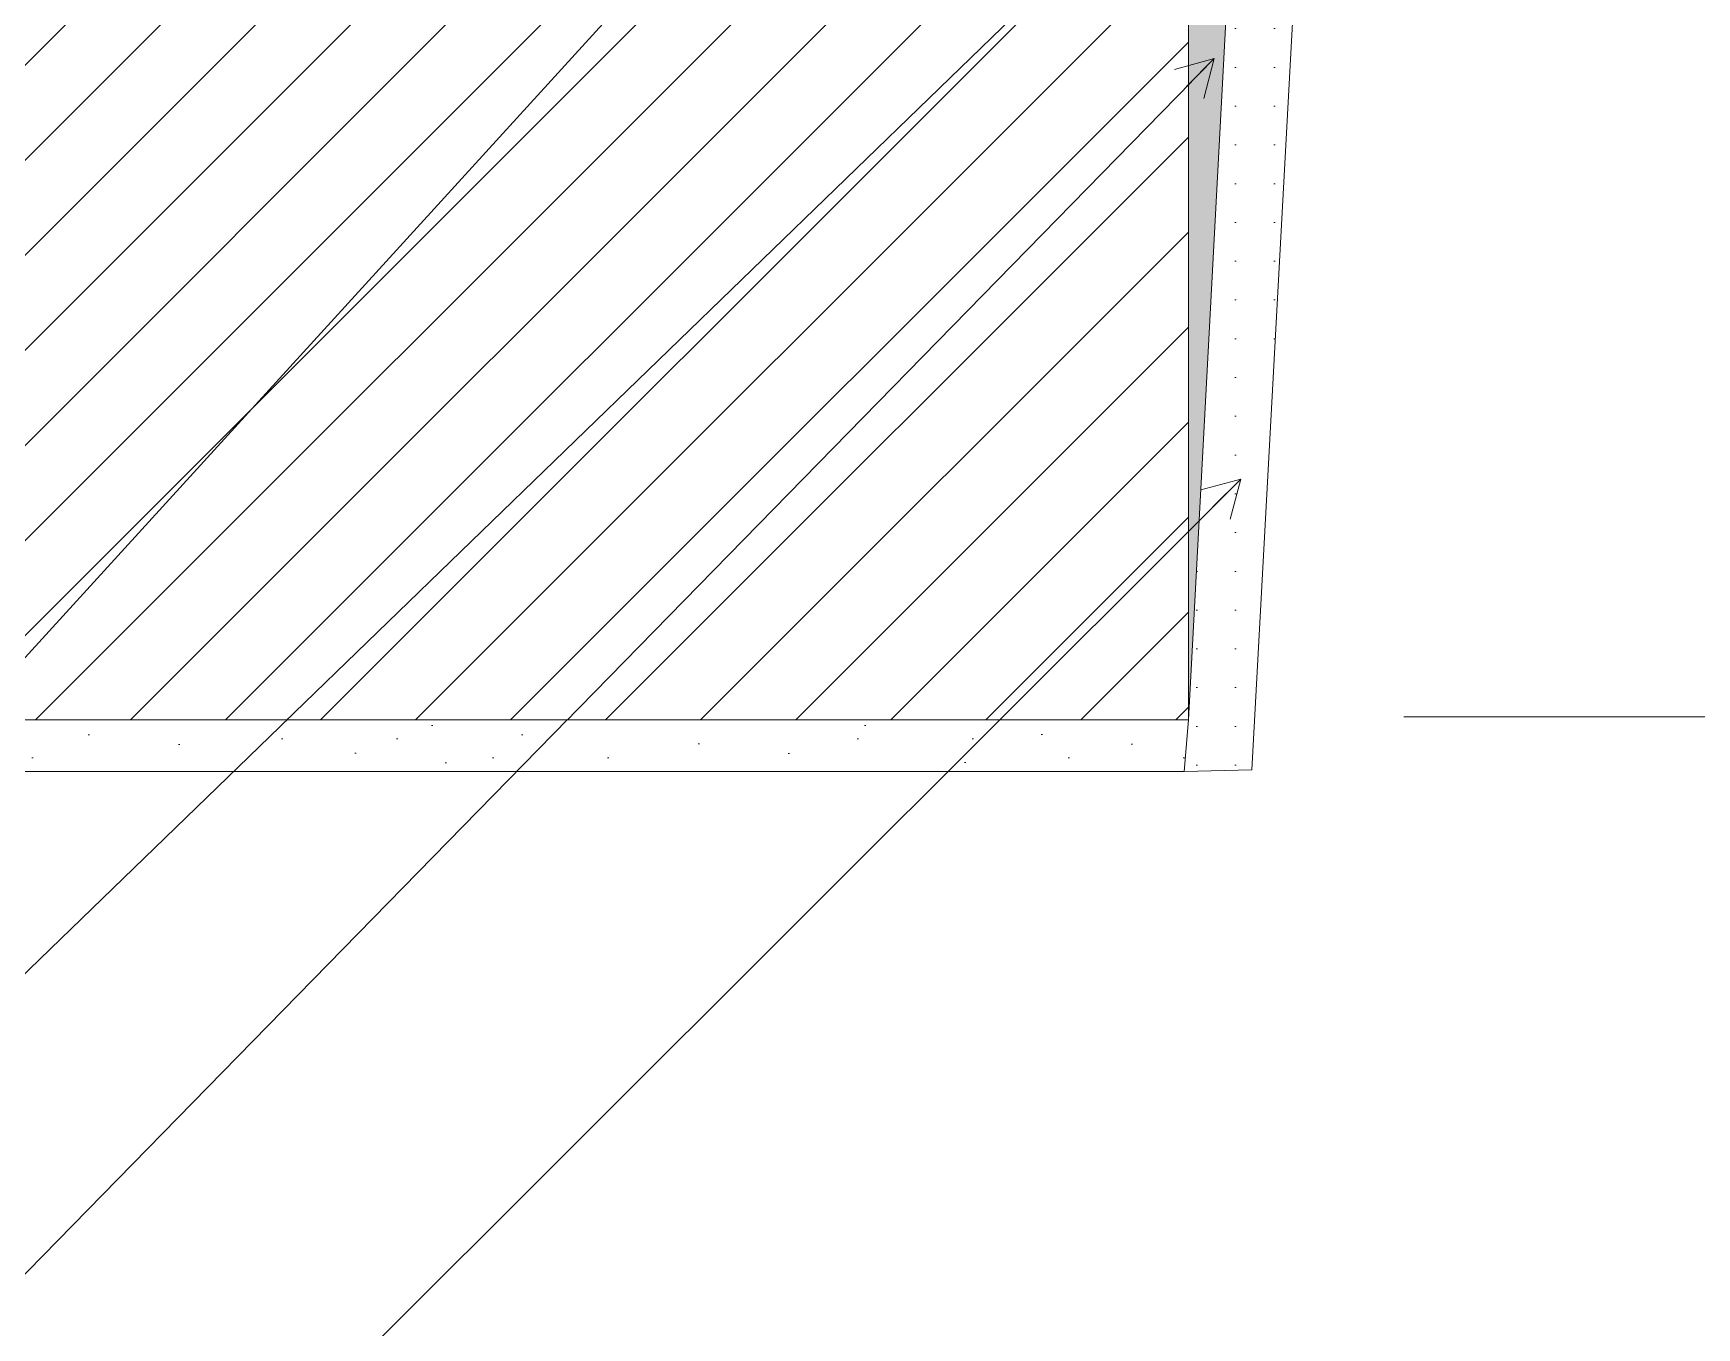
# Model space of a CAD drawing. Header units: millimetres. Extents: x 1959 to 4564, y -1095 to 178.
# Drawn here: x 2609.9 to 2931.7, y -828.8 to -578.4 of the extents above; entities that cross this region are included whole.
import ezdxf

# ---------------------------------------------------------------- set-up
doc = ezdxf.new("R2010")
doc.units = ezdxf.units.MM
doc.header["$MEASUREMENT"] = 0
doc.linetypes.add('Long Dashed', pattern=[105.833330154419, 63.49999904632571, -42.3333311080933])
doc.linetypes.add('Wipeout_Contour', pattern=[1000, 0, -1000])
for name, color, linetype, lineweight in [('2D Drafting - General_Pen_No__141', 7, 'Continuous', 20), ('Annotation - Label_Pen_No__2', 8, 'Continuous', 15), ('Structural - Bearing_Pen_No__1', 7, 'Continuous', 13), ('Structural - Bearing_Pen_No__141', 7, 'Continuous', 20), ('Structural - Bearing_Pen_No__2', 8, 'Continuous', 15)]:
    doc.layers.add(name, color=color, linetype=linetype, lineweight=lineweight)
doc.layers.add('Structural - Bearing', color=7, linetype='Continuous')
doc.dimstyles.new('GENERATED_STYLE__4', dxfattribs={"dimtxt": 0.18, "dimasz": 7.6, "dimexe": 0.18, "dimexo": 0.0625, "dimgap": 0, "dimtad": 0, "dimtih": 1, "dimtoh": 1, "dimdec": 4, "dimzin": 0, "dimdsep": 46, "dimcen": 0.09, "dimadec": 0, "dimazin": 0, "dimtfac": 1, "dimtdec": 4, "dimtmove": 0, "dimatfit": 3, "dimldrblk": 'ARROWHEAD_14', "dimfxl": 0, "dimtolj": 1, "dimtzin": 0, "dimarcsym": 0})

# ---------------------------------------------------------------- blocks, each defined once
blk = doc.blocks.new('ARROWHEAD_14')
at = {"color": 0, "linetype": 'Continuous', "lineweight": 0}
blk.add_line((0, 0), (-1, 0), dxfattribs=at)
at = {"color": 0, "linetype": 'Continuous', "lineweight": 0, "flags": 128}
blk.add_lwpolyline([(-0.9093, 0.525), (0, 0), (-0.9093, -0.525)], dxfattribs=at)

msp = doc.modelspace()

# ---------------------------------------------------------------- wipeouts: each hides what was drawn before it
at = {"color": 254, "linetype": 'Wipeout_Contour', "lineweight": 0, "ltscale": 9914.116819438024}
msp.add_wipeout([(2833.3851563653125, -521.243454832148), (1959.2686833346172, -521.2412469235562), (1959.2682427773882, -711.2412688531033), (2833.3846170467655, -711.2434767614842)], dxfattribs=at).dxf.layer = 'Structural - Bearing'

# ---------------------------------------------------------------- next in the draw order: hatches: boundary and pattern name
at = {"layer": '2D Drafting - General_Pen_No__141', "linetype": 'Continuous', "lineweight": 20}
h = msp.add_hatch(dxfattribs=at)
h.set_pattern_fill('Gypsum_0001', style=0, pattern_type=2)
h.set_pattern_definition([(0, (0, 0), (0, 7.5), [0, -7.5])])
h.paths.add_polyline_path([(2832.589859680524, -721.2434451395565), (2833.384634580731, -711.243445139587), (2848.58071666207, -427.4478773049081), (2861.56150332832, -428.1544022692503), (2845.626799177578, -720.9182897611653)])
h = msp.add_hatch(dxfattribs=at)
h.set_pattern_fill('Cut_Stone_0001', style=0, pattern_type=2)
h.set_pattern_definition([(44.99999999999999, (0, 35), (-11.13693180368812, 11.13693180368813), [0, -10.5, 0, -15.75]), (109.9999999999999, (35, 35), (14.80015877737807, 5.386817257379247), [0, -7.699999999999999, 0, -13.3])])
h.paths.add_polyline_path([(1959.268242777388, -711.2422532271534), (2833.384634580731, -711.2422532271534), (2832.589859680524, -721.2434451395558), (1959.268242777388, -721.2434451395558)])
at = {"layer": 'Structural - Bearing_Pen_No__1', "linetype": 'Continuous', "lineweight": 13}
h = msp.add_hatch(dxfattribs=at)
h.set_pattern_fill('Common_Brick_0001', style=0, pattern_type=2)
h.set_pattern_definition([(44.99999999999999, (2595.006698180724, -616.242863683281), (-9.192387818248315, 9.192387818248323), [])])
h.paths.add_polyline_path([(2833.385156365312, -521.243454832148), (1959.268683334617, -521.2412469235561), (1959.268242777388, -711.2412688531032), (2833.384617046765, -711.2434767614841)])
at = {"layer": 'Structural - Bearing_Pen_No__2', "linetype": 'Continuous', "lineweight": 15}
h = msp.add_hatch(dxfattribs=at)
h.set_pattern_fill('Cut_Stone_0001', color=8, style=0, pattern_type=2)
h.set_pattern_definition([(138.5763343749965, (2848.919245231691, -442.013046377151), (1.893278406627001, 1.670539770553281), [0, -1.683278051897585, 0, -2.524917077846376]), (197.8044321204111, (2848.919245231691, -436.7630463771508), (-0.9157589337544813, 2.220023816606795), [0, -1.291933852836174, 0, -2.2315221094443])])
h.paths.add_polyline_path([(2833.384634580731, -711.243445139587), (2833.385451866059, -420.24343672396), (2849.111514071383, -420.24343672396), (2848.58071666207, -427.4478773049081)])

# ---------------------------------------------------------------- next in the draw order: linework, layer by layer
at = {"layer": '2D Drafting - General_Pen_No__141', "color": 7, "linetype": 'Continuous', "lineweight": 20, "flags": 128}
for points in [[(2832.589859680524, -721.2434451395565), (2833.384634580731, -711.243445139587), (2848.58071666207, -427.4478773049081), (2861.56150332832, -428.1544022692503), (2845.626799177578, -720.9182897611653)], [(1959.268242777388, -711.2422532271534), (2833.384634580731, -711.2422532271534), (2832.589859680524, -721.2434451395558), (1959.268242777388, -721.2434451395558)]]:
    msp.add_lwpolyline(points, close=True, dxfattribs=at)
at = {"layer": 'Structural - Bearing_Pen_No__1', "color": 7, "linetype": 'Continuous', "lineweight": 13}
msp.add_line((2833.385109271066, -521.2434367236591), (2833.384634580731, -711.243445139587), dxfattribs=at)
at = {"layer": 'Structural - Bearing_Pen_No__1', "color": 7, "linetype": 'Long Dashed', "lineweight": 13}
msp.add_line((3256.044523579489, -710.6445694245617), (2833.380965843811, -710.6435124421507), dxfattribs=at)
at = {"layer": 'Structural - Bearing_Pen_No__1', "color": 7, "linetype": 'Continuous', "lineweight": 13, "flags": 128}
for points in [[(2833.384634580731, -711.243445139587), (2833.385451866059, -420.24343672396), (2849.111514071383, -420.24343672396), (2848.58071666207, -427.4478773049081)], [(2833.385156365312, -521.243454832148), (1959.268683334617, -521.2412469235561), (1959.268242777388, -711.2412688531032), (2833.384617046765, -711.2434767614841)]]:
    msp.add_lwpolyline(points, close=True, dxfattribs=at)
at = {"layer": 'Structural - Bearing_Pen_No__141', "color": 7, "linetype": 'Continuous', "lineweight": 20}
msp.add_line((2833.385109271066, -521.2434367236591), (2833.384634580731, -711.243445139587), dxfattribs=at)
msp.add_lwpolyline([(2356.628241298974, -711.2422532271534), (2833.384609031771, -711.2434462406991)], dxfattribs=at)

# ---------------------------------------------------------------- next in the draw order: leaders
at = {"layer": 'Annotation - Label_Pen_No__2', "color": 8, "linetype": 'Continuous', "lineweight": 15, "annotation_type": 0, "has_hookline": 1, "hookline_direction": 1}
for points, text_width, horizontal_direction in [([(2771.43075302387, -520.2687341801626), (2512.720581221954, -803.9063929841157), (2411.138074247852, -802.5348288693123)], 429.4249999999999, (0.9999999999998797, -4.905282467111361e-07, 0)), ([(2835.027202301313, -540.7738752313431), (2471.796070072015, -892.3561428888216), (2392.567172646945, -892.5853054771225)], 388.375, (0.9999999999998797, -4.905282369411735e-07, 0)), ([(2838.350403545575, -583.2879797741865), (2478.214524112377, -951.3882832856789), (2190.113058628938, -943.2111960361523)], 208.4, (0.9999999999998797, 4.905282331435304e-07, 0)), ([(2843.502367800764, -664.6719395972945), (2485.814520101222, -1021.782565271951), (2478.214520101223, -1021.782568999966)], 369.85, (0.9999999999998797, 4.905282366962441e-07, 0))]:
    msp.add_leader(points, dimstyle='GENERATED_STYLE__4', dxfattribs=dict(at, text_width=text_width, horizontal_direction=horizontal_direction))

doc.saveas('drawing.dxf')
